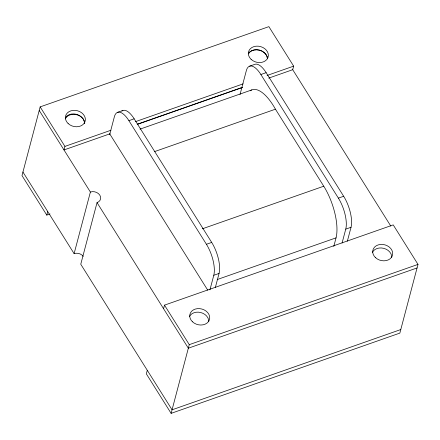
<?xml version="1.0" encoding="UTF-8"?>
<svg xmlns="http://www.w3.org/2000/svg" width="440" height="440" viewBox="0 0 440 440"><rect width="100%" height="100%" fill="white"/><g stroke="black" fill="none" stroke-linecap="round" stroke-linejoin="round"><path stroke-width="0.66" d="M333.795 246.444L336.039 237.859A38.681 15.158 70.7 0 0 323.757 186.214L275.446 109.192A43.599 17.083 70.7 0 0 250.245 90.783M268.741 78.111L292.716 69.696L293.656 66.143L268.879 26.642L40.156 106.893L22 175.599L46.778 215.105L50.017 213.966M46.778 215.105L47.713 211.547M40.156 106.893L64.928 146.394L63.992 149.947L109.995 133.804M83.243 256.339A7.046 5.61 14.8 0 0 74.113 253.638L90.392 192.038L39.215 110.446M109.632 134.712L114.367 116.782A23.199 9.092 70.7 0 1 128.893 120.665L134.173 118.811L211.701 242.429A23.199 9.092 70.7 0 1 219.06 273.433L215.386 287.348M90.392 192.038A7.046 5.61 14.8 0 1 99.831 195.19A7.046 5.61 14.8 0 1 97.037 202.631L80.762 264.237L172.062 409.805L400.785 329.555M147.285 370.304L146.344 373.857L171.121 413.358L399.845 333.108L418 264.402L393.223 224.895L164.5 305.145L163.559 308.699M240.026 94.534L246.34 70.626A23.199 9.092 70.7 0 1 260.865 74.509L266.145 72.661L343.673 196.273A23.199 9.092 70.7 0 1 351.032 227.277L347.358 241.191M171.121 413.358L189.277 344.647L164.5 305.145M209.93 289.861L213.785 275.286A23.199 9.092 70.7 0 0 206.426 244.282L128.893 120.665M342.078 243.045L345.752 229.13A23.199 9.092 70.7 0 0 338.393 198.127L260.865 74.509M117.629 112.338L122.903 110.484M249.596 66.181L254.876 64.328A23.199 9.092 70.7 0 1 266.145 72.661M64.928 146.394L110.935 130.251M135.559 121.616L243.117 83.875M267.091 75.466L293.656 66.143M137.209 124.256L242.176 87.428M137.649 124.256L242.517 87.461M139.997 129.14L251.724 89.942M154.682 151.558L275.446 109.192M202.345 228.811L323.757 186.214M206.426 244.282L211.701 242.429M338.393 198.127L343.673 196.273M213.785 275.286L219.06 273.433M345.752 229.13L351.032 227.277M217.212 279.548L336.039 237.859M189.277 344.647L418 264.402M417.06 267.954L188.337 348.2L97.037 202.631M292.369 69.146L390.808 226.1M109.813 134.019L207.768 290.202M22.941 172.046L74.113 253.638M65.291 117.942A10.131 8.074 14.8 0 1 76.642 114.345A10.131 8.074 14.8 0 1 84.447 123.244M248.27 53.746A10.131 8.074 14.8 0 1 259.303 50.061A10.131 8.074 14.8 0 1 267.421 58.515M189.387 316.673A10.131 8.074 14.8 0 1 200.668 312.516A10.131 8.074 14.8 0 1 208.791 321.502M372.367 252.472A10.131 8.074 14.8 0 1 383.647 248.314A10.131 8.074 14.8 0 1 391.771 257.301M121.853 111.067A23.199 9.092 70.7 0 1 134.173 118.811M65.312 118.844A10.131 8.074 14.8 0 1 74.965 114.395A10.131 8.074 14.8 0 1 84.266 121M84.442 121.528A10.131 8.074 14.8 0 1 84.711 123.673M248.347 53.867A10.131 8.074 14.8 0 1 259.38 50.188A10.131 8.074 14.8 0 1 267.498 58.641M68.118 123.508A10.131 8.074 14.8 0 0 84.975 121.759A10.131 8.074 14.8 0 0 73.035 110.396A10.131 8.074 14.8 0 0 68.118 123.508M251.097 59.312A10.131 8.074 14.8 0 0 267.954 57.563A10.131 8.074 14.8 0 0 256.014 46.194A10.131 8.074 14.8 0 0 251.097 59.312M192.462 321.761A10.131 8.074 14.8 0 0 209.319 320.018A10.131 8.074 14.8 0 0 197.379 308.649A10.131 8.074 14.8 0 0 192.462 321.761M375.441 257.565A10.131 8.074 14.8 0 0 392.299 255.816A10.131 8.074 14.8 0 0 380.364 244.453A10.131 8.074 14.8 0 0 375.441 257.565"/></g></svg>
